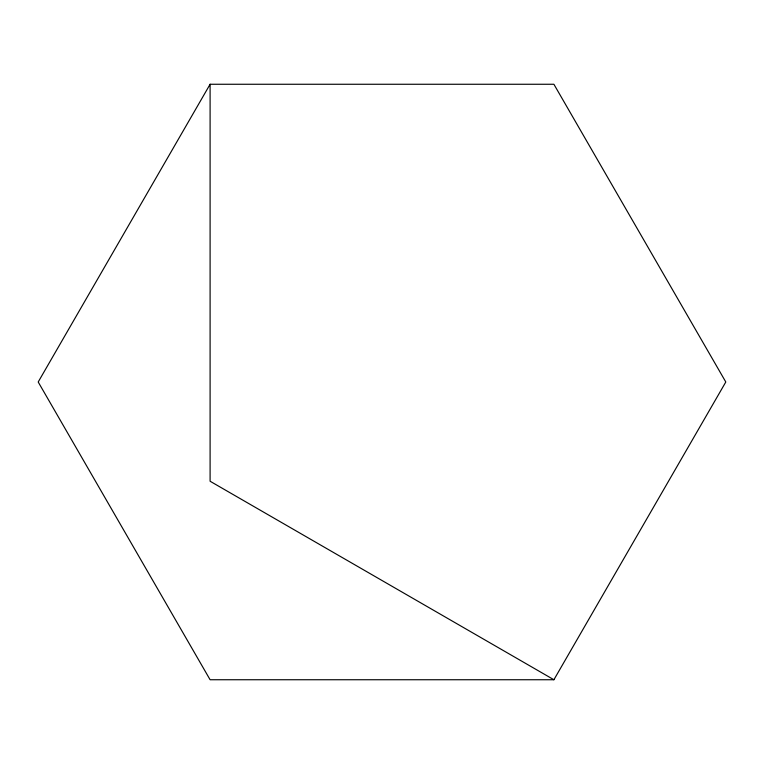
<?xml version="1.0" encoding="UTF-8"?>
<svg xmlns="http://www.w3.org/2000/svg" width="764" height="764" viewBox="0 0 764 764"><rect width="100%" height="100%" fill="white"/><g stroke="black" fill="none" stroke-linecap="round" stroke-linejoin="round"><path stroke-width="1.15" d="M210.1 84.26L38.2 382L210.1 679.74L553.9 679.74L725.8 382L553.9 84.26L210.1 84.26L210.1 481.244L553.9 679.74"/></g></svg>
